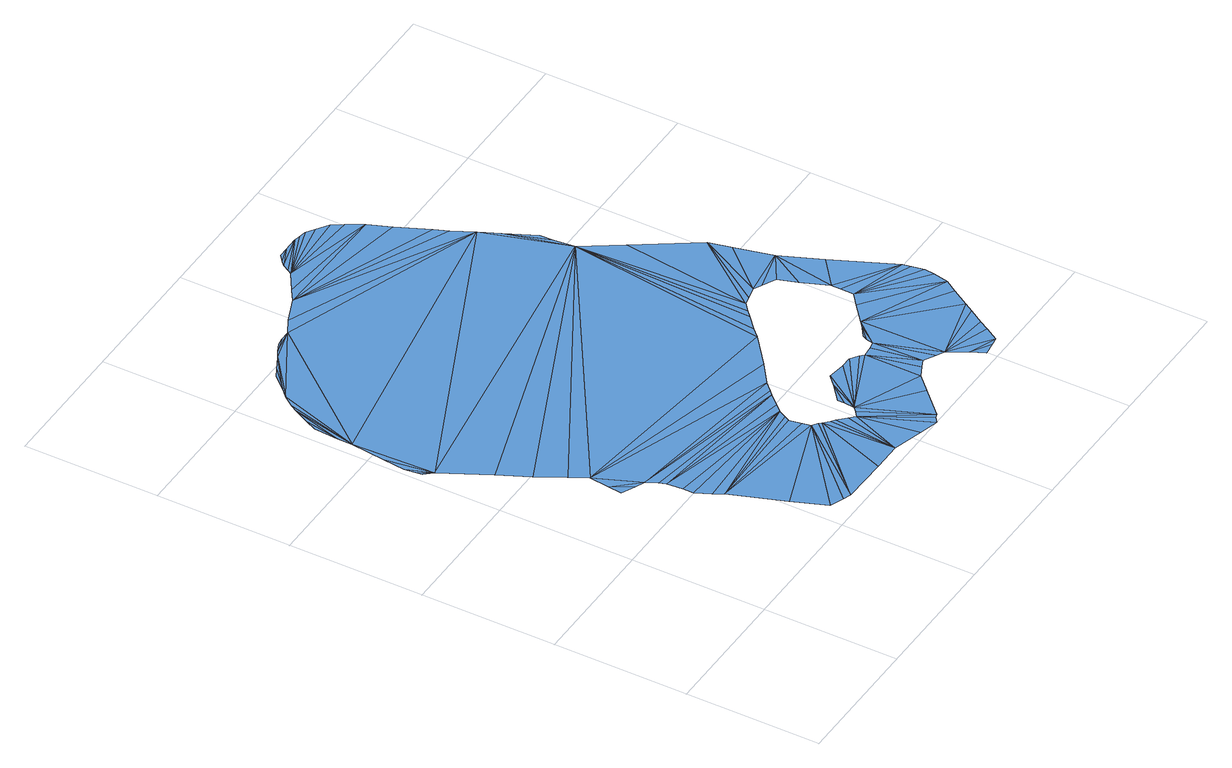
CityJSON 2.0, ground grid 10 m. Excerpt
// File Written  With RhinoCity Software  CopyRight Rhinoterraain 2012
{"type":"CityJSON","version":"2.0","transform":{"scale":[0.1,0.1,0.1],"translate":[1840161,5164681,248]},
"CityObjects":{
"waterbody1":{"type":"WaterBody","attributes":{"class":"unknow","usage":"unknow"},"geometry":[{"type":"MultiSurface","lod":"3","boundaries":[[[0,1,2]],[[0,2,3]],[[4,0,3]],[[5,4,3]],[[6,5,3]],[[7,8,9]],[[7,9,10]],[[11,7,10]],[[12,13,14]],[[13,6,15]],[[14,13,15]],[[15,6,16]],[[16,6,17]],[[18,19,20]],[[19,21,20]],[[22,23,24]],[[25,22,24]],[[23,18,24]],[[21,26,20]],[[27,25,24]],[[28,29,30]],[[26,31,20]],[[29,17,32]],[[17,6,33]],[[10,34,35]],[[34,27,35]],[[30,29,32]],[[11,10,36]],[[31,37,38]],[[39,18,20]],[[40,18,39]],[[18,40,41]],[[18,41,24]],[[20,31,42]],[[42,31,38]],[[32,17,33]],[[38,37,43]],[[27,24,44]],[[27,44,35]],[[45,46,47]],[[46,32,33]],[[10,35,48]],[[38,43,49]],[[47,46,33]],[[49,43,50]],[[10,48,36]],[[50,43,51]],[[52,43,53]],[[51,43,52]],[[11,36,54]],[[52,53,55]],[[3,56,57]],[[6,3,58]],[[56,59,57]],[[52,55,60]],[[61,52,62]],[[59,63,57]],[[52,60,62]],[[64,61,62]],[[63,11,57]],[[11,54,65]],[[66,64,67]],[[68,66,67]],[[64,62,69]],[[67,64,70]],[[33,6,58]],[[70,64,71]],[[64,69,72]],[[71,64,73]],[[64,72,74]],[[73,64,75]],[[75,64,74]],[[11,65,57]],[[74,72,76]],[[77,33,58]],[[58,3,57]],[[74,76,78]],[[79,74,78]],[[80,79,78]],[[81,82,83]],[[84,77,58]],[[80,78,85]],[[86,87,88]],[[89,81,83]],[[82,86,88]],[[90,84,91]],[[80,85,92]],[[83,82,88]],[[87,90,91]],[[88,87,93]],[[94,80,92]],[[95,80,96]],[[97,95,96]],[[93,87,98]],[[99,100,101]],[[96,80,94]],[[98,87,102]],[[92,99,103]],[[99,101,103]],[[102,87,104]],[[91,84,105]],[[65,106,57]],[[57,107,108]],[[105,84,109]],[[104,87,110]],[[92,103,111]],[[109,84,112]],[[110,87,91]],[[112,84,58]],[[106,107,57]],[[57,108,113]],[[92,111,114]],[[94,92,115]],[[92,114,116]],[[92,116,115]],[[57,113,117]],[[113,118,119]],[[120,58,57]],[[121,94,122]],[[94,115,123]],[[124,120,57]],[[118,125,119]],[[126,120,124]],[[125,127,128]],[[129,121,122]],[[117,113,119]],[[94,123,122]],[[127,130,128]],[[130,131,128]],[[131,132,128]],[[133,125,128]],[[119,125,133]],[[134,129,135]],[[132,134,135]],[[129,122,136]],[[128,132,137]],[[129,136,138]],[[139,129,138]],[[137,132,135]],[[135,129,139]]],"semantics":{"surfaces":[{"type":"WaterSurface"}],"values":[0,0,0,0,0,0,0,0,0,0,0,0,0,0,0,0,0,0,0,0,0,0,0,0,0,0,0,0,0,0,0,0,0,0,0,0,0,0,0,0,0,0,0,0,0,0,0,0,0,0,0,0,0,0,0,0,0,0,0,0,0,0,0,0,0,0,0,0,0,0,0,0,0,0,0,0,0,0,0,0,0,0,0,0,0,0,0,0,0,0,0,0,0,0,0,0,0,0,0,0,0,0,0,0,0,0,0,0,0,0,0,0,0,0,0,0,0,0,0,0,0,0,0,0,0,0,0,0,0,0,0,0,0,0,0,0,0,0,0,0]}}]}
},
"vertices":[
[6,267,5],[7,262,5],[10,258,5],[12,256,5],[5,275,5],[7,291,5],[10,317,5],[57,151,5],[56,141,5],[66,136,5],[73,133,5],[59,166,5],[11,346,5],[10,328,5],[15,354,5],[21,366,5],[24,371,5],[30,379,5],[89,82,5],[104,42,5],[178,69,5],[114,17,5],[80,100,5],[85,89,5],[180,94,5],[80,108,5],[124,13,5],[79,120,5],[45,395,5],[36,385,5],[51,398,5],[130,11,5],[62,404,5],[87,411,5],[77,125,5],[192,107,5],[201,116,5],[164,10,5],[184,64,5],[177,75,5],[175,84,5],[177,88,5],[182,66,5],[186,10,5],[185,99,5],[74,410,5],[67,407,5],[79,411,5],[195,110,5],[188,60,5],[191,58,5],[197,52,5],[201,48,5],[208,4,5],[216,127,5],[222,0,5],[30,221,5],[258,294,5],[238,357,5],[41,199,5],[226,3,5],[205,51,5],[229,4,5],[52,179,5],[208,54,5],[238,145,5],[209,62,5],[221,77,5],[209,67,5],[247,22,5],[228,84,5],[241,82,5],[258,33,5],[249,82,5],[258,75,5],[255,78,5],[266,37,5],[98,417,5],[272,40,5],[266,76,5],[271,77,5],[148,451,5],[145,448,5],[160,455,5],[117,425,5],[281,35,5],[142,443,5],[140,440,5],[171,455,5],[153,455,5],[126,431,5],[208,423,5],[287,32,5],[175,454,5],[286,95,5],[272,82,5],[281,91,5],[274,86,5],[181,453,5],[295,18,5],[300,8,5],[309,9,5],[187,449,5],[315,10,5],[196,443,5],[215,407,5],[244,151,5],[254,160,5],[258,164,5],[226,383,5],[201,435,5],[321,20,5],[230,373,5],[264,169,5],[325,27,5],[336,45,5],[332,38,5],[276,266,5],[270,170,5],[305,222,5],[245,342,5],[299,106,5],[350,67,5],[344,58,5],[256,310,5],[279,172,5],[256,320,5],[285,169,5],[316,177,5],[308,113,5],[295,164,5],[300,150,5],[308,130,5],[309,205,5],[308,123,5],[350,101,5],[352,78,5],[329,147,5],[353,86,5],[351,95,5]
]}
